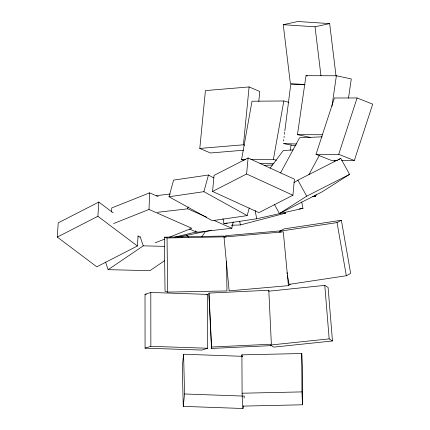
<?xml version="1.0" encoding="UTF-8"?>
<svg xmlns="http://www.w3.org/2000/svg" width="430" height="430" viewBox="0 0 430 430"><rect width="100%" height="100%" fill="white"/><g stroke="black" fill="none" stroke-linecap="round" stroke-linejoin="round"><path stroke-width="0.64" d="M111.617 211.925L111.762 207.948L149.619 192.86L158.17 196.628M113.638 223.541L149.011 209.448L149.619 192.86M211.501 348.445L211.565 347.031L271.368 344.204L268.788 290.261L208.985 293.088L208.921 294.502L211.501 348.445L271.303 345.618M268.788 290.261L268.745 291.201L324.79 285.364L328.085 287.455L332.465 340.979L273.77 347.117L270.481 345.027L329.17 338.883L332.465 340.979M138.078 235.661L137.401 246.003L96.798 266.81L57.292 237.091L58.217 222.864L98.825 202.062L113.24 212.904M137.401 246.003L97.895 216.285L98.825 202.062M212.571 191.431L214.07 175.386L248.099 157.96L294.421 179.186L292.921 195.225L258.892 212.651L212.571 191.431L246.6 174.005L292.921 195.225M246.6 174.005L248.099 157.96M243.547 150.215L210.469 152.978L199.794 148.436L205.432 90.579L249.094 86.941L259.768 91.482L258.796 101.458M244.638 145.297L243.45 144.797L249.094 86.941M242.633 356.319L183.599 354.218L182.288 366.607L183.255 406.371L242.966 408.5L243.24 405.893M183.255 406.371L184.567 393.977L183.599 354.218M244.068 398.067L244.272 396.111L184.567 393.977M283.58 140.932L283.752 139.605M284.004 137.605L284.171 136.278M284.429 134.278L284.681 132.284M284.848 130.951L290.755 84.361L304.805 84.774M310.395 137.401L297.436 134.671L306.004 75.685L336.384 75.771L351.283 78.91L348.493 98.131M331.96 106.258L336.384 75.771M244.068 160.342L241.552 159.648L252.001 101.227L283.832 100.975L288.852 102.367M250.84 159.573L273.383 159.396L283.832 100.975M290.169 150.269L291.11 145.018M157.38 212.318L187.7 208.819L188.114 206.905M189.528 229.04L196.881 232.281L231.818 228.249L233.189 221.864M249.282 207.91L247.169 215.602L212.28 220.697L169.006 196.763L173.586 180.105L208.475 175.005L213.737 177.918M169.006 196.763L203.895 191.667L208.475 175.005M337.641 160.514L331.637 160.519L316.018 154.338L334.406 97.997L357.094 97.97L372.708 104.157L354.325 160.498L341.646 160.508M316.018 154.338L338.711 154.311L357.094 97.97M280.527 172.973L299.56 137.756L322.183 136.853M308.885 174.709L319.356 155.338M312.696 196.65L315.357 196.542L316.308 194.779M334.067 161.916L335.018 160.153M201.691 236.908L205.497 231.485M270.029 168.205L283.295 150.516L293.185 149.914M290.315 284.262L288.417 285.654L229.142 290.863L224.014 237.059L225.906 235.667L281.188 230.813M105.57 262.096L108.14 269.669L143.265 245.847L164.475 246.347M164.722 260.601L149.909 270.653L108.14 269.669M293.975 182.675L297.866 180.191L340.759 158.374L349.59 174.349L322.333 191.721L279.441 213.543L274.399 204.417M338.534 159.793L340.759 158.374M279.441 213.543L306.697 196.171L349.59 174.349M280.021 232.533L279.79 231.222L284.123 228.884L341.377 220.257L350.654 273.405L346.327 275.748L289.073 284.375L287.466 275.189M279.79 231.222L337.045 222.595L341.377 220.257M57.292 237.091L97.895 216.285M155.182 242.864L164.486 239.155M169.452 237.177L191.791 228.276L149.011 209.448M145.018 294.281L150.801 292.459L207.593 294.389L207.647 348.257L201.858 350.079L145.066 348.149L145.018 294.281L146.35 294.324M206.438 294.754L207.593 294.389M145.066 348.149L150.855 346.327L207.647 348.257M231.673 225.272L240.354 224.944L285.794 213.065L283.789 213.14M174.994 237.08L197.117 231.749M211.544 230.26L177.633 237.161M231.716 225.341L233.017 225.024M222.955 218.58L223.965 223.697L227.223 222.966M223.965 223.697L256.721 218.762L302.983 208.373L301.726 201.971M304.951 84.559L290.379 83.597L283.246 24.693L297.882 21.5L329.665 23.596L336.002 75.879M283.246 24.693L315.029 26.789L329.665 23.596M299.054 208.964L302.983 208.373M156.466 195.618L170.312 194.021M224.014 237.059L283.289 231.851L288.417 285.654M199.794 148.436L243.45 144.797M264.117 165.405L272.727 164.959M241.907 354.847L301.758 353.524L302.263 366.414L302.457 404.786L242.606 406.113L242.101 393.219L241.907 354.847L241.982 356.782M242.101 393.219L301.951 391.897L302.457 404.786M226.572 261.548L226.949 290.938L167.727 292.088L165.045 291.32L164.351 237.209L223.573 236.065L225.18 236.527M164.351 237.209L167.033 237.978L226.255 236.833M241.552 159.648L245.535 159.616M259.973 163.615L273.894 163.507M297.436 134.671L322.538 134.74M283.246 143.599L296.63 143.996M284.552 143.835L295.652 145.872M306.004 75.685L307.3 75.959M273.383 159.396L276.522 160.266M338.711 154.311L354.325 160.498M187.7 208.819L206.696 217.182M214.049 220.423L231.818 228.249M138.046 236.366L139.884 237.172M203.895 191.667L247.169 215.602M314.33 195.731L315.357 196.542M186.647 234.963L188.867 237.36M297.866 180.191L306.697 196.171M181.385 236.102L181.815 237.365M140.051 236.382L143.265 245.847M195.537 230.727L195.817 232.001M255.087 210.442L256.721 218.762M337.045 222.595L346.327 275.748M287.009 272.561L287.24 273.872M239.693 221.106L240.354 224.944M315.029 26.789L320.963 75.766M324.79 285.364L329.17 338.883M208.985 293.088L211.565 347.031M242.918 406.511L242.966 408.5M167.033 237.978L167.727 292.088M301.758 353.524L301.951 391.897M150.801 292.459L150.855 346.327"/></g></svg>
